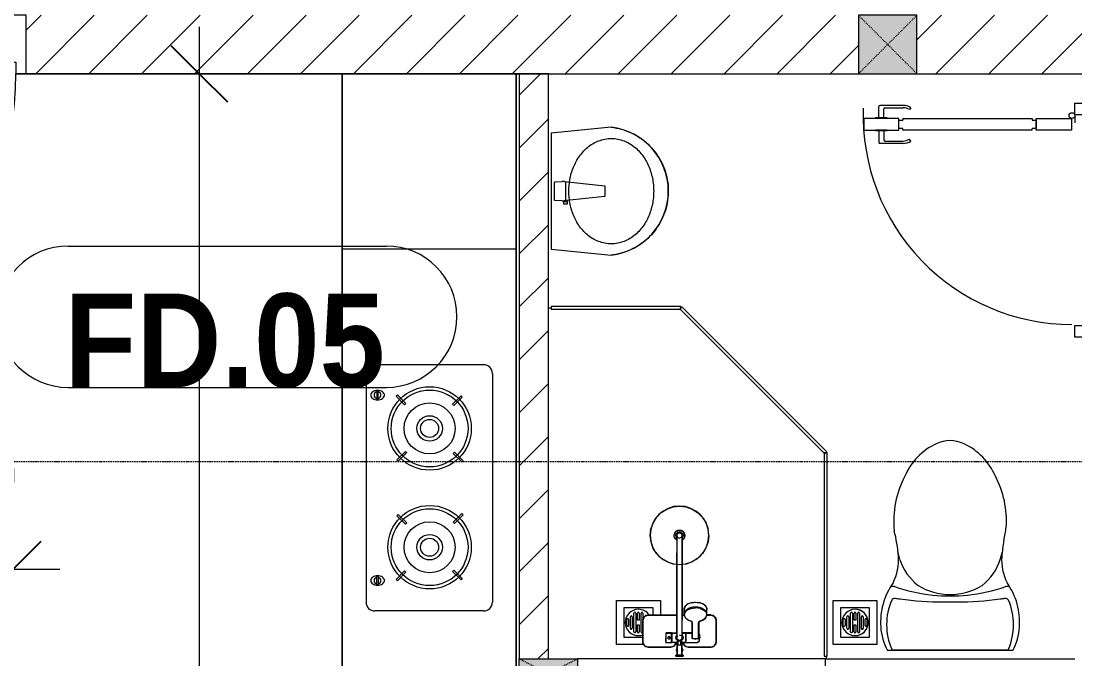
# Model space of a CAD drawing. Header units: millimetres. Extents: x 1591 to 239243, y -15958 to 82755.
# Drawn here: x 203349 to 206951, y 31337 to 33517 of the extents above; entities that cross this region are included whole.
import ezdxf

# ---------------------------------------------------------------- set-up
doc = ezdxf.new("R2010")
doc.units = ezdxf.units.MM
doc.linetypes.add('Dash Dot 3_16_', pattern=[7.9375, 4.7625, -1.5875, 0, -1.5875])
doc.linetypes.add('Dash_2_', pattern=[6, 3, -3])
for name, color, linetype, lineweight in [('0-1', 250, 'Continuous', 5), ('A-ANNO-DIMS', 211, 'Continuous', 9), ('A-ANNO-DIMS-160', 211, 'Continuous', 9), ('A-DETL-GENF-1', 9, 'Continuous', 9), ('A-DETL-GENF-2', 10, 'Continuous', 9), ('A-DOOR-1', 254, 'Continuous', 9), ('A-DOOR-2', 9, 'Continuous', 9), ('A-DOOR-3', 10, 'Continuous', 9), ('A-DOOR-FRAM-1', 10, 'Continuous', 9), ('A-DOOR-IDEN', 31, 'Continuous', 9), ('A-FLOR-2', 9, 'Continuous', 9), ('A-GLAZ-CURT-1', 254, 'Continuous', 9), ('A-GLAZ-CURT-2', 9, 'Continuous', 9), ('A-WALL-1', 253, 'Continuous', 18), ('A-WALL-3', 113, 'Continuous', 18), ('A-WALL-PATT-1', 10, 'Continuous', 9), ('A-WALL-PATT-2', 111, 'Continuous', 9), ('G-ANNO-SYMB-1', 111, 'Dash Dot 3_16_', 18), ('I-FURN', 30, 'Continuous', 9), ('I-FURN-1', 254, 'Continuous', 9), ('M-EQPM-1', 254, 'Continuous', 9), ('P-SANR-FIXT', 6, 'Continuous', 9), ('P-SANR-FIXT-1', 254, 'Continuous', 9), ('S-COLS', 52, 'Continuous', 9), ('S-COLS-4', 254, 'Continuous', 9), ('S-COLS-5', 253, 'Continuous', 18), ('S-COLS-6', 52, 'Continuous', 18), ('S-COLS-HDLN', 52, 'Dash_2_', 9), ('S-COLS-HDLN-1', 9, 'Dash_2_', 9)]:
    doc.layers.add(name, color=color, linetype=linetype, lineweight=lineweight)
doc.styles.add('Arial_B_4', font='arialbd_0.ttf', dxfattribs={"width": 0.9, "height": 320})
doc.styles.add('UTM Avo', font='UTM Avo.ttf', dxfattribs={"width": 0.9, "height": 400})
doc.dimstyles.new('1_Dim_chi_tiet_2_5', dxfattribs={"dimscale": 304.8, "dimtxt": 399.720379, "dimasz": 0.629921, "dimexe": 0.524934, "dimexo": 0.0625, "dimgap": 0.052493, "dimtad": 1, "dimdec": 0, "dimrnd": 5, "dimzin": 0, "dimdsep": 46, "dimtxsty": 'UTM Avo', "dimblk1": 'OBLIQUE', "dimblk2": 'OBLIQUE', "dimsah": 1, "dimcen": 0.09, "dimdle": 0.524934, "dimazin": 0, "dimtfac": 1, "dimtdec": 4, "dimtix": 1, "dimtmove": 0, "dimatfit": 3, "dimfxl": 1.049869, "dimfxlon": 1, "dimtvp": 1, "dimtolj": 1, "dimtzin": 0, "dimarcsym": 2})

# ---------------------------------------------------------------- blocks, each defined once
blk = doc.blocks.new('DOOR_CW_01 CANH MO-PANEL KINH - DIG_02-800x2200-CỬA NHÔM KÍNH-401063-TKCS_MB TẦNG 5')
at = {"layer": 'A-DETL-GENF-1'}
for p, q in [((-347, -182), (-347, -62)), ((-347, -62), (-307, -62)), ((-307, -62), (-307, -182)), ((-307, -182), (-347, -182)), ((-347, -196), (-341, -196)), ((-347, -638), (-347, -196)), ((-341, -196), (-341, -182)), ((-341, -182), (-313, -182)), ((-313, -182), (-313, -196)), ((-307, -196), (-313, -196)), ((-307, -196), (-307, -638)), ((-383.9, -611.2), (-377.3, -615.8)), ((-270.1, -611.2), (-276.7, -615.8)), ((-392, -637), (-392, -716.5)), ((-384, -699.5), (-384, -637)), ((-347, -638), (-341, -638)), ((-341, -652), (-341, -638)), ((-307, -638), (-313, -638)), ((-313, -638), (-313, -652)), ((-270, -699.5), (-270, -637)), ((-262, -637), (-262, -716.5)), ((-307, -652), (-347, -652)), ((-347, -652), (-347, -772)), ((-313, -652), (-341, -652)), ((-307, -772), (-307, -652)), ((-349, -720.5), (-388, -720.5)), ((-349, -703.5), (-380, -703.5)), ((-349, -692.2), (-349, -731.8)), ((-347, -692.2), (-349, -692.2)), ((-347, -692.2), (-347, -731.8)), ((-307, -692.2), (-307, -731.8)), ((-307, -692.2), (-305, -692.2)), ((-305, -692.2), (-305, -731.8)), ((-305, -703.5), (-274, -703.5)), ((-305, -720.5), (-266, -720.5)), ((-349, -731.8), (-347, -731.8)), ((-305, -731.8), (-307, -731.8)), ((-347, -772), (-307, -772))]:
    blk.add_line(p, q, dxfattribs=at)
blk.add_circle((-357, -60), 10, dxfattribs=at)
for centre, radius, start, end in [((-357, -60), 714, 268, 0), ((-347, -637), 45, 145, 180), ((-307, -637), 45, 360, 35), ((-347, -637), 37, 145, 180), ((-307, -637), 37, 0, 35), ((-388, -716.5), 4, 180, 270), ((-380, -699.5), 4, 180, 270), ((-274, -699.5), 4, 270, 0), ((-266, -716.5), 4, 270, 0)]:
    blk.add_arc(centre, radius, start, end, dxfattribs=at)
at = {"layer": 'A-DOOR-2'}
for p, q in [((-400, -50), (-400, 50)), ((-400, 50), (-350, 50)), ((-350, 50), (-350, 0)), ((350, 0), (350, 50)), ((350, 50), (400, 50)), ((400, 50), (400, -50)), ((-360, 0), (-360, -50)), ((-350, 0), (-360, 0)), ((360, 0), (350, 0)), ((360, -50), (360, 0)), ((-360, -50), (-400, -50)), ((-357, -50), (-332, -50)), ((400, -50), (360, -50))]:
    blk.add_line(p, q, dxfattribs=at)
blk = doc.blocks.new('TOILET - TOILET-400871-TKCS_MB TẦNG 5')
at = {"layer": 'P-SANR-FIXT-1'}
for p, q in [((-171.7, 330.3), (-178.6, 355.5)), ((171.7, 330.3), (178.6, 355.5)), ((214.2, 19), (-214.2, 19)), ((194, 19.9), (-194, 19.9))]:
    blk.add_line(p, q, dxfattribs=at)
for centre, radius, start, end in [((45.1, 528.6), 217.6, 115.2282, 156.7784), ((0, 624.4), 111.7, 64.7718, 115.2282), ((-45.1, 528.6), 217.6, 23.2216, 64.7718), ((137.1, 461.2), 329.8, 152.3122, 185.6513), ((-137.1, 461.2), 329.8, 356.3165, 27.6878), ((-1948.3, 805.1), 2171.2, 349.1051, 350.319), ((-719.2, 297.5), 544.3, 4.5441, 13.9464), ((719.2, 297.5), 544.3, 169.7121, 175.4559), ((-343.5, 327.4), 167.3, 332.62, 4.5441), ((-0.4, 384), 179.5, 197.4036, 232.5964), ((0.4, 384), 179.5, 307.4036, 342.5964), ((343.5, 327.4), 167.3, 175.4559, 207.38), ((-4, 115.7), 233.6, 144.7853, 164.7039), ((-195, 224.1), 13.8, 71.0073, 129.3276), ((0.6, 792.1), 586.9, 251.0073, 264.1678), ((0, 416), 206.1, 237.9268, 270), ((0, 416), 206.1, 270, 302.0732), ((-0.6, 792.1), 586.9, 275.8322, 288.9927), ((195, 224.1), 13.8, 50.6724, 108.9927), ((4, 115.7), 233.6, 15.2961, 35.2147), ((-9.8, 107.2), 207.3, 156.2862, 203.7138), ((-189.1, 185.5), 11.7, 82.4212, 154.5895), ((178.9, 2951.3), 2778.4, 262.4212, 262.7649), ((-14.3, 1400.4), 1215.6, 262.593, 269.6026), ((0, 786.7), 581.5, 264.1678, 275.8322), ((0, 3462.8), 3278, 269.6026, 270.3974), ((14.3, 1400.4), 1215.6, 270.3974, 277.407), ((-178.9, 2951.3), 2778.4, 277.2351, 277.5788), ((189.1, 185.5), 11.7, 25.4105, 97.5788), ((9.8, 107.2), 207.3, 336.2862, 23.7138), ((1.9, 114.1), 239.7, 164.7039, 183.5487), ((-1.9, 114.1), 239.7, 356.4513, 15.2961), ((-46.1, 111.1), 191.6, 183.5487, 208.7191), ((46.1, 111.1), 191.6, 331.2809, 356.4513), ((-193.7, 26.4), 6.48, 203.7138, 267.6832), ((193.7, 26.4), 6.48, 272.3168, 336.2862)]:
    blk.add_arc(centre, radius, start, end, dxfattribs=at)
blk = doc.blocks.new('HE BEP A - HE BEP A-901195-TKCS_MB TẦNG 5')
at = {"layer": 'I-FURN'}
for p, q in [((4303.5, -11), (765.9, -11)), ((3703.5, -605.3), (3703.5, -11)), ((3279.1, -92.2), (2497.5, -92.2)), ((2467.5, -494.2), (2467.5, -122.2)), ((2555.1, -129.3), (2587.6, -129.3)), ((2555.1, -133.3), (2555.1, -129.3)), ((2587.6, -133.3), (2555.1, -133.3)), ((2587.6, -129.3), (2587.6, -133.3)), ((3189, -129.3), (3189, -133.3)), ((3221.5, -129.3), (3189, -129.3)), ((3189, -133.3), (3221.5, -133.3)), ((3221.5, -133.3), (3221.5, -129.3)), ((3309.1, -494.2), (3309.1, -122.2)), ((2575.3, -194.9), (2570.9, -199.3)), ((2570.9, -199.3), (2600, -228.4)), ((2604.4, -224), (2575.3, -194.9)), ((2792.8, -197.7), (2763.7, -226.8)), ((2768.1, -231.2), (2797.2, -202)), ((2797.2, -202), (2792.8, -197.7)), ((2979.4, -202), (2983.8, -197.7)), ((3008.5, -231.2), (2979.4, -202)), ((2983.8, -197.7), (3012.9, -226.8)), ((3172.2, -224), (3201.4, -194.9)), ((3205.8, -199.3), (3176.6, -228.4)), ((3201.4, -194.9), (3205.8, -199.3)), ((2600, -228.4), (2604.4, -224)), ((2763.7, -226.8), (2768.1, -231.2)), ((3012.9, -226.8), (3008.5, -231.2)), ((3176.6, -228.4), (3172.2, -224)), ((2573.6, -416.8), (2602.8, -387.7)), ((2607.1, -392.1), (2578, -421.2)), ((2602.8, -387.7), (2607.1, -392.1)), ((2766.5, -394.9), (2770.8, -390.5)), ((2795.6, -424), (2766.5, -394.9)), ((2770.8, -390.5), (2800, -419.6)), ((3005.8, -390.5), (2976.7, -419.6)), ((2981.1, -424), (3010.2, -394.9)), ((3010.2, -394.9), (3005.8, -390.5)), ((3173.9, -387.7), (3169.5, -392.1)), ((3169.5, -392.1), (3198.6, -421.2)), ((3203, -416.8), (3173.9, -387.7)), ((2578, -421.2), (2573.6, -416.8)), ((2800, -419.6), (2795.6, -424)), ((2976.7, -419.6), (2981.1, -424)), ((3198.6, -421.2), (3203, -416.8)), ((3279.1, -524.2), (2497.5, -524.2)), ((765.9, -605.3), (4303.5, -605.3))]:
    blk.add_line(p, q, dxfattribs=at)
for centre, radius in [((2685.4, -309.4), 142.6), ((2685.4, -309.4), 131.3), ((3091.2, -309.4), 142.6), ((3091.2, -309.4), 131.3), ((2685.4, -309.4), 87.2), ((3091.2, -309.4), 87.2), ((2685.4, -309.4), 43.6), ((2685.4, -309.4), 30.9), ((3091.2, -309.4), 43.6), ((3091.2, -309.4), 30.9)]:
    blk.add_circle(centre, radius, dxfattribs=at)
for centre, radius, start, end in [((2497.5, -122.2), 30, 90, 180), ((3279.1, -122.2), 30, 360, 90), ((2588.6, -131.7), 33.5, 163.9419, 180), ((2588.6, -131.7), 33.5, 180, 196.0581), ((2580.1, -129.2), 24.7, 145.204, 163.9419), ((2580.1, -134.1), 24.7, 196.0581, 214.796), ((2571.3, -131.3), 11.6, 9.7177, 170.2823), ((2571.3, -131.3), 11.6, 189.9102, 350.0898), ((2574.8, -125.5), 18.1, 120.7976, 145.204), ((2571.4, -119.8), 11.5, 90, 120.7976), ((2571.4, -119.8), 11.5, 59.2024, 90), ((2568, -125.5), 18.1, 34.796, 59.2024), ((2562.6, -129.2), 24.7, 16.0581, 34.796), ((2562.6, -134.1), 24.7, 325.204, 343.9419), ((2554.1, -131.7), 33.5, 0, 16.0581), ((2554.1, -131.7), 33.5, 343.9419, 0), ((3222.5, -131.7), 33.5, 163.9419, 180), ((3222.5, -131.7), 33.5, 180, 196.0581), ((3214, -129.2), 24.7, 145.204, 163.9419), ((3214, -134.1), 24.7, 196.0581, 214.796), ((3208.7, -125.5), 18.1, 120.7976, 145.204), ((3205.3, -131.3), 11.6, 9.7177, 170.2823), ((3205.3, -131.3), 11.6, 189.9102, 350.0898), ((3205.3, -119.8), 11.5, 90, 120.7976), ((3205.3, -119.8), 11.5, 59.2024, 90), ((3201.9, -125.5), 18.1, 34.796, 59.2024), ((3196.5, -129.2), 24.7, 16.0581, 34.796), ((3196.5, -134.1), 24.7, 325.204, 343.9419), ((3188, -131.7), 33.5, 0, 16.0581), ((3188, -131.7), 33.5, 343.9419, 0), ((2574.8, -137.9), 18.1, 214.796, 239.2024), ((2571.4, -143.6), 11.5, 239.2024, 270), ((2571.4, -143.6), 11.5, 270, 300.7976), ((2568, -137.9), 18.1, 300.7976, 325.204), ((3208.7, -137.9), 18.1, 214.796, 239.2024), ((3205.3, -143.6), 11.5, 239.2024, 270), ((3205.3, -143.6), 11.5, 270, 300.7976), ((3201.9, -137.9), 18.1, 300.7976, 325.204), ((2497.5, -494.2), 30, 180, 270), ((3279.1, -494.2), 30, 270, 0)]:
    blk.add_arc(centre, radius, start, end, dxfattribs=at)
at = {"layer": 'I-FURN-1'}
for p, q in [((3.5, -11), (4303.5, -11)), ((4303.5, -605.3), (3.5, -605.3))]:
    blk.add_line(p, q, dxfattribs=at)
blk = doc.blocks.new('bonruatreo - Chậu rửa-V43-TKCS_MB TẦNG 5')
at = {"layer": 'P-SANR-FIXT-1'}
for p, q in [((198.4, 0), (-198.4, 0)), ((165, 0), (-165, 0)), ((218.6, -205), (198.4, 0)), ((-198.4, 0), (-218.6, -205)), ((-33, -37.3), (-31.4, -12.2)), ((-30.2, -11), (30.2, -11)), ((31.4, -12.2), (33, -37.3)), ((-44.7, -42.8), (-35.6, -42.8)), ((-44.7, -54.2), (-44.7, -42.8)), ((-35.6, -54.2), (-44.7, -54.2)), ((-35.6, -42.8), (-35.6, -44.2)), ((-35.6, -44.2), (-33.1, -44.2)), ((-35.6, -44.2), (-35.6, -52.9)), ((-35.6, -52.9), (-35.6, -54.2)), ((-32.2, -52.9), (-35.6, -52.9)), ((-32.2, -52.9), (-33.1, -44.2)), ((32.7, -48.5), (-32.7, -48.5)), ((-18.5, -182.5), (-32.2, -52.9)), ((33, -45.4), (18.5, -182.5)), ((18.5, -182.5), (-18.5, -182.5))]:
    blk.add_line(p, q, dxfattribs=at)
at = {"layer": 'P-SANR-FIXT-1', "flags": 128}
blk.add_lwpolyline([(218.6, -205), (217.4, -213.7), (215.9, -222.4), (214, -231), (211.8, -239.5), (209.3, -247.9), (206.4, -256.2), (203.2, -264.4), (199.6, -272.5), (195.8, -280.4), (191.6, -288.1), (187.1, -295.7), (182.3, -303.1), (177.3, -310.3), (171.9, -317.3), (166.3, -324.1), (160.4, -330.6), (154.2, -336.9), (147.8, -342.9), (141.2, -348.7), (134.3, -354.2), (127.3, -359.4), (120, -364.4), (112.5, -369), (104.9, -373.4), (97.1, -377.4), (89.1, -381.2), (81, -384.6), (72.7, -387.6), (64.4, -390.4), (55.9, -392.8), (47.3, -394.8), (38.7, -396.6), (30, -397.9), (21.3, -399), (12.5, -399.6), (3.7, -400), (-5.1, -399.9), (-13.9, -399.6), (-22.6, -398.8), (-31.4, -397.8), (-40.1, -396.3), (-48.7, -394.5), (-57.2, -392.4), (-65.7, -390), (-74, -387.2), (-82.2, -384.1), (-90.3, -380.6), (-98.3, -376.8), (-106.1, -372.7), (-113.7, -368.3), (-121.1, -363.6), (-128.4, -358.7), (-135.4, -353.4), (-142.2, -347.8), (-148.8, -342), (-155.2, -335.9), (-161.3, -329.6), (-167.2, -323), (-172.8, -316.2), (-178.1, -309.2), (-183.1, -302), (-187.8, -294.6), (-192.2, -287), (-196.4, -279.2), (-200.2, -271.3), (-203.7, -263.2), (-206.8, -255), (-209.7, -246.6), (-212.2, -238.2), (-214.3, -229.7), (-216.1, -221.1), (-217.6, -212.4), (-218.6, -205)], dxfattribs=at)
at = {"layer": 'P-SANR-FIXT-1'}
for centre, radius, start, end in [((-30.1, -12.3), 1.3, 91.2278, 176.4003), ((30.1, -12.3), 1.3, 3.5997, 88.7722), ((5.5, -41.4), 38.7, 173.966, 184.1457), ((-5.5, -41.4), 38.7, 353.966, 6.034), ((0, -180), 220, 186.525, 353.475)]:
    blk.add_arc(centre, radius, start, end, dxfattribs=at)
for points in [[(-180, -205), (-180, -197.6), (-178.6, -182.7), (-172.4, -161.2), (-162.5, -141.1), (-149.4, -123), (-133.8, -107), (-116.1, -93.4), (-96.9, -82.1), (-76.5, -73.2), (-55.2, -66.5), (-33.3, -62.1), (-11.2, -59.9), (11.1, -59.9), (33.3, -62.1), (55.2, -66.5), (76.5, -73.2), (96.9, -82.1), (116.1, -93.4), (133.8, -107.1), (149.5, -123), (162.5, -141.2), (172.4, -161.2), (178.6, -182.7), (180, -197.6), (180, -205)], [(180, -205), (180, -212.4), (178.6, -227.3), (172.4, -248.8), (162.5, -268.8), (149.5, -287), (133.8, -302.9), (116.1, -316.6), (96.9, -327.9), (76.5, -336.8), (55.2, -343.5), (33.3, -347.9), (11.1, -350.1), (-11.2, -350.1), (-33.3, -347.9), (-55.2, -343.5), (-76.5, -336.8), (-96.9, -327.9), (-116.1, -316.6), (-133.8, -303), (-149.4, -287), (-162.5, -268.9), (-172.4, -248.8), (-178.6, -227.3), (-180, -212.4), (-180, -205)]]:
    blk.add_open_spline(points, degree=3, dxfattribs=at)
blk = doc.blocks.new('93925000_0001 - 93925000_top_dwg_93925000_T-348115-TKCS_MB TẦNG 5')
at = {"layer": 'P-SANR-FIXT'}
for p, q in [((-29.3, -30.4), (-108, -30.4)), ((29.3, -30.4), (108, -30.4)), ((-125, -47.4), (-125, -123.4)), ((-46.3, -78.4), (-46.3, -46.7)), ((-27.2, -47.1), (-26.1, -47.1)), ((-9, -412.5), (-9, -62.5)), ((9, -62.5), (9, -412.5)), ((21.5, -45.9), (60.6, -46.7)), ((43, -64.7), (43, -117.7)), ((65.8, -117.7), (65.8, -64.7)), ((125, -47.4), (125, -123.4)), ((-27.2, -77.9), (-26.1, -77.9)), ((43, -78.7), (21.5, -79.2)), ((-108, -140.4), (-9, -140.4)), ((9, -140.4), (16.1, -140.4)), ((15.4, -159.1), (15.8, -143.3)), ((42.7, -117.9), (42.7, -117.9)), ((43.2, -117.6), (43.2, -117.5)), ((65.6, -117.5), (65.6, -117.6)), ((66.1, -117.9), (66.1, -117.9)), ((108, -140.4), (92.7, -140.4)), ((93, -143.3), (93.4, -159.1))]:
    blk.add_line(p, q, dxfattribs=at)
at = {"layer": 'P-SANR-FIXT', "flags": 128}
for points in [[(-45.8, -46.1), (-27.2, -46.1), (-27.2, -78.9), (-45.8, -78.9)], [(-26.1, -46), (-26.1, -78.9), (-9, -79)], [(21.5, -47.4), (21.5, -79.1), (9, -79)]]:
    blk.add_lwpolyline(points, dxfattribs=at)
at = {"layer": 'P-SANR-FIXT'}
for centre, radius in [((-36.5, -62.5), 3.95), ((0, -412.5), 100)]:
    blk.add_circle(centre, radius, dxfattribs=at)
for centre, radius, start, end in [((-108, -47.4), 17, 90, 180), ((-29.3, -47.4), 17, 4.7626, 90), ((29.3, -47.4), 17, 90, 175.2374), ((108, -47.4), 17, 360, 90), ((-45.8, -46.6), 0.5, 90, 180), ((0, -62.5), 12, 318.5904, 221.4096), ((0, -62.5), 9, 90, 180.0008), ((0, -62.5), 9, 360, 90), ((45.7, -61.8), 2.59, 155.1929, 175.7071), ((45.9, -61.8), 2.75, 130.8294, 155.1929), ((46.1, -62.1), 3.08, 110.5459, 130.8294), ((54.4, -334.8), 275.9, 88.2683, 91.7343), ((59.7, -57.1), 10.5, 38.6491, 85.492), ((-11.1, -67.1), 76.9, 1.7693, 4.1075), ((65.2, -72.4), 3.46, 323.2522, 79.3541), ((-45.8, -78.4), 0.5, 180, 270), ((-108, -123.4), 17, 180, 270), ((32.6, -143.6), 16.9, 172.414, 179.1297), ((33.7, -143.7), 17.9, 164.9525, 172.4168), ((35.2, -144.2), 19.5, 157.9614, 164.9563), ((37.1, -144.9), 21.6, 151.4775, 157.9654), ((39.3, -146.1), 24, 145.4892, 151.4815), ((41.5, -147.6), 26.8, 139.9517, 145.4927), ((43.6, -149.4), 29.5, 134.7867, 139.9744), ((46.2, -152), 33.2, 130.0223, 134.7808), ((47.7, -153.8), 35.5, 125.4414, 130.0144), ((49.9, -156.8), 39.2, 121.1773, 125.4365), ((50.6, -157.9), 40.5, 119.697, 121.1761), ((51, -158.7), 41.5, 117.0276, 119.7085), ((52.2, -161.1), 44.1, 113.3199, 117.0258), ((51.7, -159.9), 42.8, 109.7779, 113.2977), ((52.5, -162.2), 45.2, 106.1472, 109.7766), ((53.2, -164.5), 47.7, 103.9355, 106.1665), ((39.1, -108.2), 10.4, 284.3956, 285.5116), ((40.8, -114.2), 4.19, 285.5116, 289.9665), ((40.2, -112.5), 6, 289.9665, 292.7061), ((41.4, -115.3), 2.96, 292.7061, 296.5405), ((41.3, -115.1), 3.16, 296.9591, 300.8286), ((41.8, -115.8), 2.26, 300.8286, 305.287), ((42.1, -116.4), 1.64, 305.287, 309.9326), ((42.6, -116.9), 0.906, 309.9326, 315.24), ((66.5, -116.6), 1.39, 229.6335, 235.1234), ((66.3, -116.8), 1.08, 225.1702, 229.6335), ((67.3, -115.4), 2.79, 235.1234, 238.7439), ((67.2, -115.6), 2.6, 238.7439, 243.4573), ((67.8, -114.4), 3.89, 243.9189, 246.8313), ((68.1, -113.8), 4.52, 246.843, 250.4792), ((68.3, -113.2), 5.24, 250.478, 254.0406), ((68.5, -112.7), 5.75, 254.0357, 256.0561), ((55.4, -165.2), 48.4, 73.8659, 76.0481), ((56.2, -162.4), 45.5, 70.241, 73.86), ((57.4, -159.2), 42.1, 66.6693, 70.2637), ((56.5, -161.3), 44.3, 62.9815, 66.6728), ((58, -158.4), 41.1, 60.2783, 62.9855), ((57.7, -158.9), 41.7, 58.8444, 60.2824), ((59.2, -156.4), 38.7, 54.5377, 58.8482), ((60.9, -154), 35.8, 50.0034, 54.5405), ((62.8, -151.7), 32.8, 45.1921, 50.0042), ((65, -149.6), 29.8, 40.0487, 45.1896), ((87.6, -128.4), 1.5, 180, 187.5386), ((87.6, -128.4), 1.5, 258.6057, 270), ((67.2, -147.7), 26.8, 34.5125, 40.0422), ((69.4, -146.2), 24.2, 28.5363, 34.4919), ((73.8, -143.9), 19.2, 21.6374, 28.9183), ((71.2, -145), 22.1, 15.4436, 21.6374), ((76.8, -143.4), 16.2, 7.1859, 15.4436), ((73.9, -143.8), 19.1, 1.2699, 7.1859), ((108, -123.4), 17, 270, 360), ((32.7, -159), 17.3, 181.3198, 222.2619), ((76, -159), 17.4, 317.3098, 358.6393), ((54.2, -123), 60.6, 259.1395, 270.1494), ((54.2, -119.5), 64.1, 270.1494, 280.3637), ((0, -412.5), 18, 120.2491, 59.7509), ((0, -412.5), 12.2, 137.7946, 42.2054), ((0, -412.5), 9, 180, 0)]:
    blk.add_arc(centre, radius, start, end, dxfattribs=at)
for points, degree in [([(-12.9, 0), (-12.9, -1.5), (-12.9, -3)], 2), ([(12.9, 0), (0, 0), (-12.8, 0)], 2), ([(12.8, 0), (12.9, 0), (12.9, 0)], 2), ([(12.9, 0), (12.9, -1.5), (12.9, -3)], 2), ([(-12.9, -3), (0, -3), (12.8, -3)], 2), ([(-12.8, -3), (-12.9, -3), (-12.9, -3)], 2), ([(-8.5, -3.8), (-8.5, -20.9), (-8.5, -38)], 2), ([(8.5, -3.8), (8.5, -20.9), (8.5, -38)], 2), ([(-5, -46), (-15.5, -46), (-26.1, -46)], 2), ([(-8.5, -38), (0, -38), (8.5, -38)], 2), ([(-5, -38), (-5, -44.8), (-5, -51.6)], 2), ([(5, -38), (5, -44.8), (5, -51.6)], 2), ([(5, -46), (13.3, -46), (21.5, -46)], 2), ([(43.2, -61.6), (43.1, -62.2), (43.3, -62.8), (43, -63.5), (43, -64.1), (43, -64.7)], 5), ([(46.1, -59), (45.8, -59), (45.6, -59), (45.4, -59.1), (45.2, -59.1), (45, -59.2)], 5), ([(65.6, -61.6), (65.6, -60.8), (65.5, -60), (64.3, -59), (63.5, -59), (62.7, -59)], 5), ([(42.8, -182.5), (33, -180.6), (24.7, -176.4), (19.9, -170.7)], 3), ([(88.8, -170.8), (83.9, -176.5), (75.6, -180.7), (65.8, -182.5)], 3)]:
    blk.add_open_spline(points, degree=degree, dxfattribs=at)
for points, weights in [([(-9.3, -3), (-8.5, -3), (-8.5, -3.8)], [1, 0.707106775639, 1]), ([(9.3, -3), (8.5, -3), (8.5, -3.8)], [1, 0.707106765177, 1]), ([(21.5, -45.9), (21.5, -45.7), (21.5, -47.4)], [0.874147445041, 0.908470869121, 1]), ([(67.9, -74.4), (66.9, -75.7), (65.8, -76.4)], [1, 0.991614392871, 1]), ([(54.4, -167.3), (15.8, -167.3), (15.8, -143.6)], [1, 0.707106781187, 1]), ([(93, -143.6), (93, -167.3), (54.4, -167.3)], [1, 0.707106781187, 1])]:
    blk.add_rational_spline(points, weights, degree=2, dxfattribs=at)
blk.add_open_spline([(68, -50.6), (68.4, -51.1), (68.6, -51.7), (68.7, -53.5), (68.2, -54.7), (66.1, -57), (64.6, -58.1), (62.7, -59)], degree=3, knots=[0.3623591, 0.3623591, 0.3623591, 0.3623591, 0.4991435, 0.4991435, 0.7494159, 0.7494159, 0.9564651, 0.9564651, 0.9564651, 0.9564651], dxfattribs=at)
blk = doc.blocks.new('93925000_0001 - 93925000_top_dwg-348114-TKCS_MB TẦNG 5')
blk.add_blockref('93925000_0001 - 93925000_top_dwg_93925000_T-348115-TKCS_MB TẦNG 5', (0, 0))
blk = doc.blocks.new('93925000_0001 - 93925000_3D_low_dwg-V70-TKCS_MB TẦNG 5')
at = {"layer": 'P-SANR-FIXT'}
for p, q in [((-13, 0.4), (-12.1, 0.4)), ((-13, 0.4), (-11.6, 0.4)), ((-13, 0.4), (-12.1, 0.4)), ((-13, 0.4), (-11.6, 0.4)), ((-13, -2.4), (-13, 0.4)), ((-13, -2.4), (-13, 0.4)), ((-12.1, 0.4), (-9.1, 0.4)), ((-12.1, 0.4), (-9.1, 0.4)), ((-8, 0.4), (-11.6, 0.4)), ((-8, 0.4), (-11.6, 0.4)), ((-9.1, 0.4), (-5, 0.4)), ((-5, 0.4), (-8, 0.4)), ((-5, 0.4), (0, 0.4)), ((0, 0.4), (5.1, 0.4)), ((5.1, 0.4), (9, 0.4)), ((8.2, 0.4), (5.1, 0.4)), ((11.6, 0.4), (8.2, 0.4)), ((11.6, 0.4), (8.2, 0.4)), ((9, 0.4), (12, 0.4)), ((9, 0.4), (12, 0.4)), ((13, 0.4), (11.6, 0.4)), ((13, 0.4), (11.6, 0.4)), ((12, 0.4), (13, 0.4)), ((12, 0.4), (13, 0.4)), ((13, -2.4), (13, 0.4)), ((13, -2.4), (13, 0.4)), ((-125, -47), (-120, -35)), ((-120, -35), (-125, -47)), ((-120, -35), (-108, -30)), ((-108, -30), (-120, -35)), ((-108, -30), (-29.2, -30)), ((-29.2, -30), (-108, -30)), ((-29.2, -30), (-17.2, -35)), ((-17.2, -35), (-29.2, -30)), ((-17.2, -35), (-12.8, -45.6)), ((-12.8, -45.6), (-17.2, -35)), ((-12.1, -2.4), (-13, -2.4)), ((-13, -2.4), (-11.6, -2.4)), ((-12.1, -2.4), (-13, -2.4)), ((-13, -2.4), (-11.6, -2.4)), ((-9.1, -2.4), (-12.1, -2.4)), ((-9.1, -2.4), (-12.1, -2.4)), ((-11.6, -2.4), (-8.5, -2.4)), ((-11.6, -2.4), (-8.9, -2.4)), ((-11.1, -20.1), (-8.9, -14.6)), ((-8.9, -25.2), (-11.1, -20.1)), ((-5, -2.4), (-9.1, -2.4)), ((-8.9, -45.6), (-8.9, -2.4)), ((-6.1, -2.4), (-8.5, -2.4)), ((-8.5, -53.6), (-8.5, -2.4)), ((0, -2.4), (-5, -2.4)), ((5.1, -2.4), (0, -2.4)), ((5.1, -2.4), (9, -2.4)), ((6.1, -2.4), (8.5, -2.4)), ((11.6, -2.4), (8.5, -2.4)), ((8.5, -2.4), (8.5, -53.6)), ((8.9, -2.4), (8.9, -45.6)), ((11.6, -2.4), (8.9, -2.4)), ((11.1, -20.1), (8.9, -15)), ((8.9, -25.6), (11.1, -20.1)), ((9, -2.4), (12, -2.4)), ((9, -2.4), (12, -2.4)), ((13, -2.4), (11.6, -2.4)), ((13, -2.4), (11.6, -2.4)), ((12, -2.4), (13, -2.4)), ((12, -2.4), (13, -2.4)), ((17.2, -35), (12.8, -45.6)), ((12.8, -45.6), (17.2, -35)), ((17.2, -35), (29.2, -30)), ((17.2, -35), (29.2, -30)), ((29.2, -30), (108, -30)), ((108, -30), (29.2, -30)), ((108, -30), (120, -35)), ((120, -35), (108, -30)), ((120, -35), (125, -47)), ((125, -47), (120, -35)), ((-125, -123), (-125, -47)), ((-125, -47), (-125, -123)), ((-46.3, -45.7), (-27.2, -45.6)), ((-46.3, -46.9), (-46.3, -45.7)), ((-46.3, -45.7), (-46.3, -46.9)), ((-46.3, -50.5), (-46.3, -46.9)), ((-46.3, -50.5), (-46.3, -56.1)), ((-46.3, -56.1), (-46.3, -62.1)), ((-46.3, -68.1), (-46.3, -62.1)), ((-46.3, -73.7), (-46.3, -68.1)), ((-40.5, -62.1), (-39.4, -59.4)), ((-40.5, -62.1), (-39.3, -64.9)), ((-36.6, -58.1), (-39.4, -59.4)), ((-36.5, -66.1), (-39.3, -64.9)), ((-36.6, -58.1), (-33.6, -59.3)), ((-33.6, -64.8), (-36.5, -66.1)), ((-33.6, -59.3), (-32.5, -62.1)), ((-33.6, -64.8), (-32.5, -62.1)), ((-27.2, -46.8), (-27.2, -45.6)), ((-27.2, -46.8), (-27.2, -50.4)), ((-27.2, -56), (-27.2, -50.4)), ((-27.2, -62.1), (-27.2, -56)), ((-27.2, -68.2), (-27.2, -62.1)), ((-27.2, -73.8), (-27.2, -68.2)), ((-26.1, -46.8), (-26.1, -45.6)), ((-8.5, -45.6), (-26.1, -45.6)), ((-26.1, -46.8), (-26.1, -50.4)), ((-26.1, -56), (-26.1, -50.4)), ((-26.1, -62.1), (-26.1, -56)), ((-26.1, -68.2), (-26.1, -62.1)), ((-26.1, -73.8), (-26.1, -68.2)), ((-11.1, -57.5), (-12, -62.1)), ((-11.2, -57.7), (-12, -62.1)), ((-12, -62.1), (-11.2, -66.5)), ((-12, -62.1), (-11.2, -66.5)), ((-8.5, -53.6), (-11.2, -57.7)), ((-8.5, -53.6), (-11.2, -57.7)), ((-11.1, -57.5), (-11.2, -57.7)), ((-11.1, -66.7), (-11.2, -66.5)), ((-11.2, -66.5), (-9, -69.8)), ((-11.1, -66.7), (-9, -69.9)), ((-5.4, -54.9), (-9, -62.1)), ((-9, -62.1), (-9, -66.3)), ((-9, -79.5), (-9, -66.3)), ((-4.4, -50.9), (-8.5, -53.6)), ((-4.4, -50.9), (-8.5, -53.6)), ((-6.4, -67.3), (-5.4, -69.3)), ((0, -53.1), (-5.4, -54.9)), ((-4.6, -51), (-4.4, -50.9)), ((0, -50.1), (-4.4, -50.9)), ((4.4, -50.9), (0, -50.1)), ((2.5, -54.1), (0, -53.1)), ((6.4, -68.5), (0, -71.1)), ((4.4, -50.9), (4.6, -51)), ((4.4, -50.9), (8.5, -53.6)), ((4.4, -50.9), (8.5, -53.6)), ((9, -62.1), (6.4, -55.7)), ((9, -62.1), (7.9, -59.4)), ((21.5, -45.6), (8.5, -45.6)), ((11.1, -57.5), (8.5, -53.6)), ((11.2, -57.7), (8.5, -53.6)), ((11.2, -57.7), (8.5, -53.6)), ((9, -62.1), (9, -66.5)), ((9, -79.6), (9, -66.5)), ((9, -69.8), (11.2, -66.5)), ((9, -69.8), (11.2, -66.5)), ((9, -69.8), (11.1, -66.7)), ((11.1, -57.5), (11.2, -57.7)), ((11.1, -66.7), (12, -62.1)), ((11.1, -66.7), (11.2, -66.5)), ((12, -62.1), (11.2, -57.7)), ((12, -62.1), (11.2, -57.7)), ((11.2, -66.5), (12, -62.1)), ((21.5, -45.6), (60.6, -46.1)), ((21.5, -46.8), (21.5, -45.6)), ((21.5, -46.8), (21.5, -50.4)), ((21.5, -56), (21.5, -50.4)), ((21.5, -62.1), (21.5, -56)), ((21.5, -68.2), (21.5, -62.1)), ((21.5, -73.8), (21.5, -68.2)), ((43.3, -68.3), (43.8, -62.2)), ((43.3, -68.3), (44.3, -66.3)), ((44.3, -70.3), (43.3, -68.3)), ((44.3, -58.6), (44.2, -112.9)), ((65.4, -58.6), (44.3, -58.6)), ((52.7, -58.6), (54.8, -57.9)), ((54.8, -57.9), (56.9, -58.6)), ((60.6, -46.1), (66.7, -50.3)), ((65.4, -58.6), (65.4, -112.9)), ((66.3, -68.3), (65.4, -66.3)), ((65.4, -70.2), (66.3, -68.3)), ((66.3, -68.3), (65.5, -58.6)), ((66.7, -50.3), (69.5, -62.1)), ((66.7, -73.9), (69.5, -62.1)), ((125, -47), (125, -123)), ((125, -123), (125, -47)), ((-46.3, -77.3), (-46.3, -73.7)), ((-46.3, -78.5), (-46.3, -77.3)), ((-46.3, -78.5), (-46.3, -77.3)), ((-46.3, -78.5), (-27.2, -78.6)), ((-27.2, -77.4), (-27.2, -73.8)), ((-27.2, -78.6), (-27.2, -77.4)), ((-26.1, -77.4), (-26.1, -73.8)), ((-26.1, -78.6), (-26.1, -77.4)), ((-26.1, -78.6), (-9, -78.6)), ((-9, -79.5), (-9, -94.5)), ((-9, -94.5), (-9, -122.1)), ((9, -78.6), (21.5, -78.6)), ((9, -79.6), (9, -94.6)), ((9, -94.6), (9, -122.1)), ((21.5, -77.4), (21.5, -73.8)), ((21.5, -78.6), (21.5, -77.4)), ((21.5, -78.6), (44.3, -78.3)), ((65.4, -74.8), (66.7, -73.9)), ((-120, -135), (-125, -123)), ((-125, -123), (-120, -135)), ((-108, -140), (-120, -135)), ((-120, -135), (-108, -140)), ((-8.8, -140), (-108, -140)), ((-108, -140), (-8.8, -140)), ((-9, -122.1), (-9, -352.1)), ((16.1, -140), (8.8, -140)), ((8.8, -140), (16.1, -140)), ((9, -352.1), (9, -122.1)), ((16, -140.4), (19, -131.1)), ((16, -140.4), (16, -160.1)), ((19.3, -150.1), (16, -140.4)), ((27.2, -123.6), (19, -131.1)), ((42.7, -116.4), (27.2, -123.6)), ((44.2, -112.9), (42.7, -116.4)), ((65.4, -112.9), (67, -116.4)), ((67, -116.4), (82.2, -123.4)), ((82.2, -123.4), (90.4, -130.7)), ((90.4, -130.7), (93.7, -140.4)), ((90.7, -149.6), (93.7, -140.4)), ((108, -140), (93.6, -140)), ((93.6, -140), (108, -140)), ((93.7, -140.4), (93.7, -160.1)), ((108, -140), (120, -135)), ((108, -140), (120, -135)), ((125, -123), (120, -135)), ((120, -135), (125, -123)), ((16, -160.1), (18.8, -169)), ((19.3, -169.7), (16, -160.1)), ((27.5, -157.3), (19.3, -150.1)), ((25.5, -175.3), (19.3, -169.7)), ((27.5, -157.3), (39.8, -162.4)), ((39.8, -182), (27.5, -177)), ((39.8, -162.4), (54.8, -164.2)), ((70.6, -162.2), (54.8, -164.2)), ((70.6, -162.2), (82.5, -157.2)), ((82.5, -176.8), (70.6, -181.9)), ((82.2, -177), (79.6, -178.1)), ((90.7, -149.6), (82.5, -157.2)), ((90.7, -169.3), (82.5, -176.8)), ((90.6, -169.4), (88.2, -171.6)), ((93.7, -160.1), (90.7, -169.3)), ((39.6, -182), (54.8, -183.9)), ((39.8, -182), (54.8, -183.9)), ((54.8, -183.9), (70.6, -181.9)), ((54.8, -183.9), (69.3, -182.2)), ((-42.5, -321.4), (-61.8, -333.3)), ((-21.4, -314.2), (-42.5, -321.4)), ((-9, -312.8), (-21.4, -314.2)), ((22.5, -314.4), (9, -312.9)), ((43, -321.6), (22.5, -314.4)), ((61.9, -333.3), (43, -321.6)), ((-77.7, -348.9), (-89.8, -367.9)), ((-61.8, -333.3), (-77.7, -348.9)), ((-9, -374.4), (-9, -352.1)), ((9, -374.3), (9, -352.1)), ((78.8, -350.3), (61.9, -333.3)), ((90.5, -369.3), (78.8, -350.3)), ((-97.3, -388.9), (-100, -411.9)), ((-89.8, -367.9), (-97.3, -388.9)), ((-9, -396.3), (-11.8, -397.7)), ((-9, -394.7), (-9, -374.4)), ((-9, -394.7), (-9, -407.6)), ((9, -394.5), (9, -374.3)), ((9, -394.5), (9, -407.4)), ((97.6, -390.1), (90.5, -369.3)), ((100, -411.9), (97.6, -390.1)), ((-100, -411.9), (-97.6, -433.8)), ((-16.7, -404), (-18.5, -411.9)), ((-18.5, -411.9), (-18.5, -411.9)), ((-18.5, -411.9), (-16.5, -420.1)), ((-11.8, -397.7), (-16.7, -404)), ((-16.5, -420.1), (-11.3, -426.5)), ((-12, -411.9), (-9, -404.4)), ((-8.3, -420.6), (-12, -411.9)), ((-11.3, -426.5), (-3.9, -430)), ((-5.4, -404.7), (-9, -411.9)), ((-9, -407.6), (-9, -411.9)), ((-9, -411.9), (-9, -411.9)), ((0, -423.9), (-8.3, -420.6)), ((-5.4, -404.7), (-6.3, -405.5)), ((-5.4, -419.1), (-6.2, -418.4)), ((-5.4, -404.7), (0, -402.9)), ((0, -420.9), (-5.4, -419.1)), ((0, -420.9), (-5.4, -419.1)), ((-3.9, -430), (4.1, -429.9)), ((5.4, -404.7), (0, -402.9)), ((5.4, -419.1), (0, -420.9)), ((5.4, -419.1), (0, -420.9)), ((8.7, -420.2), (0, -423.9)), ((4.1, -429.9), (11.7, -426.2)), ((9, -411.9), (5.4, -404.7)), ((5.4, -404.7), (6.2, -405.4)), ((5.4, -419.1), (9, -411.6)), ((5.4, -419.1), (9, -411.9)), ((6.2, -418.4), (5.4, -419.1)), ((8.7, -420.2), (12, -411.9)), ((11.7, -397.6), (9, -396.3)), ((12, -411.9), (9, -404.9)), ((9, -411.9), (9, -407.4)), ((9, -411.6), (9, -411.9)), ((11.7, -397.6), (16.7, -403.7)), ((11.7, -397.6), (16.7, -403.7)), ((16.5, -420.1), (11.7, -426.2)), ((18.5, -411.9), (16.5, -420.1)), ((16.7, -403.7), (18.5, -411.9)), ((16.7, -403.7), (18.5, -411.9)), ((18.5, -411.9), (18.5, -411.9)), ((100, -411.9), (97.5, -433.9)), ((-97.6, -433.8), (-90.5, -454.4)), ((-90.5, -454.4), (-78.4, -473.9)), ((78, -474.5), (89.8, -455.8)), ((89.8, -455.8), (97.5, -433.9)), ((-78.4, -473.9), (-62.2, -490.2)), ((-62.2, -490.2), (-43.5, -501.9)), ((-43.5, -501.9), (-22.2, -509.4)), ((22.1, -509.4), (42.9, -502.2)), ((42.9, -502.2), (61.9, -490.4)), ((61.9, -490.4), (78, -474.5)), ((-22.2, -509.4), (-0.1, -511.9)), ((-0.1, -511.9), (22.1, -509.4))]:
    blk.add_line(p, q, dxfattribs=at)
blk = doc.blocks.new('93925000_0001 - FMM 93925000-V71-TKCS_MB TẦNG 5')
at = {"extrusion": (0, 0, -1), "zscale": -1, "rotation": 180}
for name in ['93925000_0001 - 93925000_top_dwg-348114-TKCS_MB TẦNG 5', '93925000_0001 - 93925000_3D_low_dwg-V70-TKCS_MB TẦNG 5']:
    blk.add_blockref(name, (0, 0), dxfattribs=at)
blk = doc.blocks.new('THU NUOC - THU NUOC-V75-TKCS_MB TẦNG 5')
at = {"layer": 'M-EQPM-1'}
for p, q in [((-66.3, -70.6), (-66.3, 79.4)), ((-66.3, 79.4), (-16.7, 79.4)), ((-16.7, 54.4), (-41.3, 54.4)), ((-41.3, 54.4), (-41.3, -45.6)), ((-23.3, 19.6), (40.9, 19.6)), ((40.9, 13.6), (-23.3, 13.6)), ((-23.3, 7.2), (0.7, 7.2)), ((0.7, 1.2), (-23.3, 1.2)), ((0.7, 7.2), (0.7, 1.2)), ((16.7, 1.2), (16.7, 7.2)), ((16.7, 7.2), (40.9, 7.2)), ((40.9, 1.2), (16.7, 1.2)), ((58.7, -45.6), (58.7, 19.9)), ((83.7, 22.9), (83.7, -70.6)), ((-23.3, -4.8), (40.9, -4.8)), ((40.9, -10.8), (-23.3, -10.8)), ((-11, -17.3), (28.5, -17.3)), ((28.5, -23.3), (-11, -23.3)), ((-1.1, -29.6), (18.5, -29.6)), ((18.5, -35.6), (-1.1, -35.6)), ((83.7, -70.6), (-66.3, -70.6)), ((-41.3, -45.6), (58.7, -45.6))]:
    blk.add_line(p, q, dxfattribs=at)
for centre, radius, start, end in [((8.7, 4.4), 45, 124.7193, 180), ((8.7, 4.4), 45, 124.7193, 180), ((8.7, 4.4), 45, 180, 0), ((8.7, 4.4), 45, 180, 360), ((-23.3, 16.6), 3, 90, 270), ((-23.3, 4.2), 3, 90, 270), ((-11, 29.1), 3, 165, 240), ((40.9, 16.6), 3, 270, 90), ((40.9, 4.2), 3, 270, 90), ((8.7, 4.4), 45, 0, 20.2407), ((8.7, 4.4), 45, 360, 20.2407), ((-23.3, -7.8), 3, 90, 270), ((-11, -20.3), 3, 90, 270), ((-1.1, -32.6), 3, 90, 270), ((18.5, -32.6), 3, 270, 90), ((28.5, -20.3), 3, 270, 90), ((40.9, -7.8), 3, 270, 90)]:
    blk.add_arc(centre, radius, start, end, dxfattribs=at)
blk = doc.blocks.new('THU NUOC - THU NUOC-455054-TKCS_MB TẦNG 5')
at = {"layer": 'M-EQPM-1'}
for p, q in [((-66.3, -70.6), (-66.3, 79.4)), ((-66.3, 79.4), (83.7, 79.4)), ((83.7, 79.4), (83.7, -70.6)), ((58.7, 54.4), (-41.3, 54.4)), ((-41.3, 54.4), (-41.3, -45.6)), ((-1.1, 44.5), (18.5, 44.5)), ((18.5, 38.5), (-1.1, 38.5)), ((58.7, -45.6), (58.7, 54.4)), ((-23.3, 19.6), (40.9, 19.6)), ((40.9, 13.6), (-23.3, 13.6)), ((-23.3, 7.2), (0.7, 7.2)), ((0.7, 1.2), (-23.3, 1.2)), ((-11, 32.1), (28.5, 32.1)), ((28.5, 26.1), (-11, 26.1)), ((0.7, 7.2), (0.7, 1.2)), ((16.7, 1.2), (16.7, 7.2)), ((16.7, 7.2), (40.9, 7.2)), ((40.9, 1.2), (16.7, 1.2)), ((-23.3, -4.8), (40.9, -4.8)), ((40.9, -10.8), (-23.3, -10.8)), ((-11, -17.3), (28.5, -17.3)), ((28.5, -23.3), (-11, -23.3)), ((-1.1, -29.6), (18.5, -29.6)), ((18.5, -35.6), (-1.1, -35.6)), ((83.7, -70.6), (-66.3, -70.6)), ((-41.3, -45.6), (58.7, -45.6))]:
    blk.add_line(p, q, dxfattribs=at)
for centre, radius, start, end in [((8.7, 4.4), 45, 0, 180), ((8.7, 4.4), 45, 360, 180), ((-1.1, 41.5), 3, 90, 270), ((18.5, 41.5), 3, 270, 90), ((8.7, 4.4), 45, 180, 0), ((8.7, 4.4), 45, 180, 360), ((-23.3, 16.6), 3, 90, 270), ((-23.3, 4.2), 3, 90, 270), ((-11, 29.1), 3, 90, 270), ((28.5, 29.1), 3, 270, 90), ((40.9, 16.6), 3, 270, 90), ((40.9, 4.2), 3, 270, 90), ((-23.3, -7.8), 3, 90, 270), ((-11, -20.3), 3, 90, 270), ((-1.1, -32.6), 3, 90, 270), ((18.5, -32.6), 3, 270, 90), ((28.5, -20.3), 3, 270, 90), ((40.9, -7.8), 3, 270, 90)]:
    blk.add_arc(centre, radius, start, end, dxfattribs=at)
blk = doc.blocks.new('System Panel - Glazed-588850-TKCS_MB TẦNG 5')
at = {"layer": 'A-GLAZ-CURT-2'}
for p, q in [((221.3, 5), (-221.3, 5)), ((-221.3, 5), (-221.3, -5)), ((221.3, -5), (221.3, 5)), ((-221.3, -5), (221.3, -5))]:
    blk.add_line(p, q, dxfattribs=at)
blk = doc.blocks.new('System Panel - Glazed-580250-TKCS_MB TẦNG 5')
at = {"layer": 'A-GLAZ-CURT-2'}
for p, q in [((350.6, 5), (-350.6, 5)), ((-350.6, 5), (-350.6, -5)), ((350.6, -5), (350.6, 5)), ((-350.6, -5), (350.6, -5))]:
    blk.add_line(p, q, dxfattribs=at)
blk = doc.blocks.new('System Panel - Glazed-901202-TKCS_MB TẦNG 5')
at = {"layer": 'A-GLAZ-CURT-2'}
for p, q in [((347.1, 5), (-347.1, 5)), ((-347.1, 5), (-347.1, -5)), ((347.1, -5), (347.1, 5)), ((-347.1, -5), (347.1, -5))]:
    blk.add_line(p, q, dxfattribs=at)
blk = doc.blocks.new('G1_SOF - BO TRU - 100x200-746114-TKCS_MB TẦNG 5')
at = {"layer": 'S-COLS'}
blk.add_hatch(color=256, dxfattribs=at).paths.add_polyline_path([(50, -100), (50, 100), (-50, 100), (-50, -100)])
at = {"layer": 'S-COLS-5'}
for p, q in [((-50, 100), (50, 100)), ((-50, -100), (-50, 100)), ((50, 100), (50, -100)), ((50, -100), (-50, -100))]:
    blk.add_line(p, q, dxfattribs=at)
at = {"layer": 'S-COLS-HDLN-1'}
for p, q in [((50, -100), (-50, 100)), ((-50, -100), (50, 100))]:
    blk.add_line(p, q, dxfattribs=at)
blk = doc.blocks.new('NCV_TKTC_TANG 5_rvt-1-TKCS_MB TẦNG 5')
at = {"layer": 'A-WALL-PATT-1'}
h = blk.add_hatch(dxfattribs=at)
h.set_pattern_fill('FP_1', color=256, style=0, pattern_type=2)
h.set_pattern_definition([(45, (0, 0), (-90.50967, 90.50967), [])])
h.paths.add_polyline_path([(103100.4, 28936.9), (103152.6, 28936.9), (103152.6, 31236.9), (103052.6, 31236.9), (103052.6, 28936.9), (103056.7, 28936.9)])
h.paths.add_polyline_path([(103152.6, 31336.9), (103152.5, 33336.9), (103052.6, 33336.9), (103052.6, 31336.9), (103147.8, 31336.9)])
at = {"layer": 'A-FLOR-2'}
for p, q in [((102448.2, 33336.9), (101332.6, 33336.9)), ((103042.6, 33336.9), (102448.2, 33336.9)), ((103052.6, 33336.9), (103042.6, 33336.9)), ((103152.6, 32536.9), (103162.6, 32536.9)), ((104102.6, 31346.9), (104102.6, 31336.9)), ((104102.6, 31336.9), (104952.6, 31336.9))]:
    blk.add_line(p, q, dxfattribs=at)
at = {"layer": 'A-WALL-1'}
for p, q in [((103052.6, 33336.9), (103052.6, 31336.9)), ((103152.6, 33336.9), (103052.6, 33336.9)), ((103152.6, 31336.9), (103152.6, 33336.9)), ((104100.5, 31336.9), (103252.6, 31336.9)), ((104100.5, 31236.9), (104100.5, 31336.9))]:
    blk.add_line(p, q, dxfattribs=at)
at = {"layer": 'A-DOOR-1', "rotation": 270.0000000000004}
blk.add_blockref('DOOR_CW_01 CANH MO-PANEL KINH - DIG_02-800x2200-CỬA NHÔM KÍNH-401063-TKCS_MB TẦNG 5', (105002.6, 32836.9), dxfattribs=at)
at = {"layer": 'A-GLAZ-CURT-1'}
blk.add_blockref('System Panel - Glazed-588850-TKCS_MB TẦNG 5', (103383.9, 32536.9), dxfattribs=at)
for name, p, rotation in [('System Panel - Glazed-580250-TKCS_MB TẦNG 5', (103853, 32289), 315), ('System Panel - Glazed-901202-TKCS_MB TẦNG 5', (104100.9, 31694), 270.0000000000007)]:
    blk.add_blockref(name, p, dxfattribs=dict(at, rotation=rotation))
at = {"layer": 'I-FURN-1', "rotation": 89.99999999999955}
blk.add_blockref('HE BEP A - HE BEP A-901195-TKCS_MB TẦNG 5', (102437.2, 29033.4), dxfattribs=at)
at = {"layer": 'M-EQPM-1'}
for name, p, rotation in [('THU NUOC - THU NUOC-V75-TKCS_MB TẦNG 5', (103456.1, 31470.2), 270.0000000000005), ('THU NUOC - THU NUOC-455054-TKCS_MB TẦNG 5', (104196.5, 31470.2), 270.0000000000001)]:
    blk.add_blockref(name, p, dxfattribs=dict(at, rotation=rotation))
at = {"layer": 'P-SANR-FIXT-1', "rotation": 89.99999999999955}
blk.add_blockref('bonruatreo - Chậu rửa-V43-TKCS_MB TẦNG 5', (103162.6, 32935.6), dxfattribs=at)
at = {"layer": 'P-SANR-FIXT-1'}
for name, p in [('TOILET - TOILET-400871-TKCS_MB TẦNG 5', (104525.9, 31346.9)), ('93925000_0001 - FMM 93925000-V71-TKCS_MB TẦNG 5', (103600.9, 31346.9))]:
    blk.add_blockref(name, p, dxfattribs=at)
at = {"layer": 'S-COLS-4', "rotation": 90.00000000000037}
blk.add_blockref('G1_SOF - BO TRU - 100x200-746114-TKCS_MB TẦNG 5', (103152.6, 31286.9), dxfattribs=at)
blk = doc.blocks.new('G1_SOF - BO TRU - 200x200-3055083-TKCS_MB TẦNG 5')
at = {"layer": 'S-COLS'}
blk.add_hatch(color=256, dxfattribs=at).paths.add_polyline_path([(100, -100), (100, 100), (-100, 100), (-100, -100), (8.4, -100)])
at = {"layer": 'S-COLS-6'}
for p, q in [((100, 100), (-100, 100)), ((-100, 100), (-100, -100)), ((100, -100), (100, 100)), ((-100, -100), (100, -100))]:
    blk.add_line(p, q, dxfattribs=at)
at = {"layer": 'S-COLS-HDLN'}
for p, q in [((100, 100), (-100, -100)), ((-100, 100), (100, -100))]:
    blk.add_line(p, q, dxfattribs=at)
blk = doc.blocks.new('FD_05 - FD_05-1000x2200mm-835434-TKCS_MB TẦNG 5')
at = {"layer": 'A-DETL-GENF-2'}
for p, q in [((470, 100), (470, 1120)), ((470, 1120), (510, 1120)), ((510, 1120), (510, 100)), ((510, 100), (470, 100))]:
    blk.add_line(p, q, dxfattribs=at)
blk.add_arc((510, 100), 1020, 92.2475, 180, dxfattribs=at)
at = {"layer": 'A-DOOR-FRAM-1'}
for p, q in [((-510, 100), (-545, 100)), ((-545, 100), (-545, -100)), ((-510, 60), (-510, 100)), ((545, 100), (510, 100)), ((510, 100), (510, 60)), ((545, -100), (545, 100)), ((-500, 60), (-510, 60)), ((-500, -100), (-500, 60)), ((510, 60), (500, 60)), ((500, 60), (500, -100)), ((-545, -100), (-500, -100)), ((500, -100), (545, -100))]:
    blk.add_line(p, q, dxfattribs=at)
blk = doc.blocks.new('DIMBLOCK65-TKCS_MB TẦNG 5')
at = {"layer": 'A-ANNO-DIMS-160'}
for p, q in [((203958, 33496.9), (203958, 24576.9)), ((204278, 33336.9), (203798, 33336.9)), ((203958, 33336.9), (204278, 33336.9)), ((204278, 24736.9), (203798, 24736.9)), ((203958, 24736.9), (204278, 24736.9))]:
    blk.add_line(p, q, dxfattribs=at)
at = {"layer": 'A-ANNO-DIMS-160', "lineweight": 25}
for p, q in [((203958, 33336.9), (203862, 33432.9)), ((203958, 33336.9), (204054, 33240.9)), ((203958, 24736.9), (203862, 24832.9)), ((203958, 24736.9), (204054, 24640.9))]:
    blk.add_line(p, q, dxfattribs=at)
at = {"layer": 'A-ANNO-DIMS-160', "color": 0, "insert": (203438.3, 28489.2), "char_height": 400, "width": 1314.636, "attachment_point": 1, "rotation": 90, "line_spacing_factor": 1.110334, "style": 'UTM Avo'}
blk.add_mtext('8600', dxfattribs=at)
blk = doc.blocks.new('_Oblique')
at = {"color": 0, "linetype": 'ByBlock', "lineweight": -2}
blk.add_line((-0.5, -0.5), (0.5, 0.5), dxfattribs=at)
blk = doc.blocks.new('DIMBLOCK138-TKCS_MB TẦNG 5')
at = {"layer": 'A-ANNO-DIMS-160'}
for p, q in [((202276.4, 31255.6), (202276.4, 30775.6)), ((202276.4, 30935.6), (202276.4, 31255.6)), ((203366.4, 31255.6), (203366.4, 30775.6)), ((203366.4, 30935.6), (203366.4, 31255.6)), ((202116.4, 30935.6), (203526.4, 30935.6))]:
    blk.add_line(p, q, dxfattribs=at)
at = {"layer": 'A-ANNO-DIMS-160', "lineweight": 25}
for p, q in [((202276.4, 30935.6), (202372.4, 31031.6)), ((203366.4, 30935.6), (203462.4, 31031.6)), ((202276.4, 30935.6), (202180.4, 30839.6)), ((203366.4, 30935.6), (203270.4, 30839.6))]:
    blk.add_line(p, q, dxfattribs=at)
at = {"layer": 'A-ANNO-DIMS-160', "color": 0, "insert": (202273.6, 31455.2), "char_height": 400, "width": 1314.636, "attachment_point": 1, "line_spacing_factor": 1.110334, "style": 'UTM Avo'}
blk.add_mtext('1090', dxfattribs=at)
blk = doc.blocks.new('DIMBLOCK159-TKCS_MB TẦNG 5')
at = {"layer": 'A-ANNO-DIMS-160'}
for p, q in [((202321.4, 31963.9), (202321.4, 31483.9)), ((202321.4, 31643.9), (202321.4, 31963.9)), ((203321.4, 31963.9), (203321.4, 31483.9)), ((203321.4, 31643.9), (203321.4, 31963.9)), ((202161.4, 31643.9), (203481.4, 31643.9))]:
    blk.add_line(p, q, dxfattribs=at)
at = {"layer": 'A-ANNO-DIMS-160', "lineweight": 25}
for p, q in [((202321.4, 31643.9), (202417.4, 31739.9)), ((203321.4, 31643.9), (203417.4, 31739.9)), ((202321.4, 31643.9), (202225.4, 31547.9)), ((203321.4, 31643.9), (203225.4, 31547.9))]:
    blk.add_line(p, q, dxfattribs=at)
at = {"layer": 'A-ANNO-DIMS-160', "color": 0, "insert": (202273.6, 32163.5), "char_height": 400, "width": 1314.636, "attachment_point": 1, "line_spacing_factor": 1.110334, "style": 'UTM Avo'}
blk.add_mtext('1000', dxfattribs=at)
blk = doc.blocks.new('STN_Door Tag - STN_Door Tag-1788670-TKCS_MB TẦNG 5')
at = {"layer": 'A-DOOR-IDEN'}
for p, q in [((-3.37, 1.495), (3.431, 1.495)), ((-3.37, -1.524), (3.431, -1.524))]:
    blk.add_line(p, q, dxfattribs=at)
for centre, start, end in [((-3.37, -0.015), 90, 270), ((3.431, -0.015), 270, 90)]:
    blk.add_arc(centre, 1.509, start, end, dxfattribs=at)

msp = doc.modelspace()

# ---------------------------------------------------------------- hatches: boundary and pattern name
at = {"layer": 'A-WALL-PATT-2'}
h = msp.add_hatch(dxfattribs=at)
h.set_pattern_fill('FP_1', color=256, style=0, pattern_type=2)
h.set_pattern_definition([(45, (101998.83, 0), (-90.50967, 90.50967), [])])
h.paths.add_polyline_path([(205051.4, 33336.9), (206211.4, 33336.9), (206211.4, 33536.9), (203366.4, 33536.9), (203366.4, 33336.9), (205051.3, 33336.9)])
h.paths.add_polyline_path([(202276.4, 33336.9), (202276.4, 33536.9), (202126.4, 33536.9), (202126.4, 33336.9)])
h.paths.add_polyline_path([(208087, 33336.9), (210001.4, 33336.9), (210001.4, 33536.9), (206411.4, 33536.9), (206411.4, 33336.9), (207179.1, 33336.9)])

# ---------------------------------------------------------------- linework, layer by layer
at = {"layer": 'A-WALL-3'}
for p, q in [((203366.4, 33336.9), (206211.4, 33336.9)), ((206411.4, 33336.9), (210001.4, 33336.9))]:
    msp.add_line(p, q, dxfattribs=at)
at = {"layer": 'G-ANNO-SYMB-1'}
msp.add_line((130746.6, 32011.5), (236925.7, 32011.5), dxfattribs=at)

# ---------------------------------------------------------------- block references
at = {"layer": '0-1'}
msp.add_blockref('NCV_TKTC_TANG 5_rvt-1-TKCS_MB TẦNG 5', (101998.8, 0), dxfattribs=at)
at = {"layer": 'A-DOOR-3', "rotation": 180}
msp.add_blockref('FD_05 - FD_05-1000x2200mm-835434-TKCS_MB TẦNG 5', (202821.4, 33436.9), dxfattribs=at)
at = {"layer": 'A-DOOR-IDEN', "xscale": 159.9999999999999, "yscale": 159.9999999999999, "zscale": 159.9999999999999}
msp.add_blockref('STN_Door Tag - STN_Door Tag-1788670-TKCS_MB TẦNG 5', (204048.6, 32508.8), dxfattribs=at)
at = {"layer": 'S-COLS'}
msp.add_blockref('G1_SOF - BO TRU - 200x200-3055083-TKCS_MB TẦNG 5', (206311.4, 33436.9), dxfattribs=at)

# ---------------------------------------------------------------- texts
at = {"layer": 'A-DOOR-IDEN', "insert": (204045.3, 32423.5), "char_height": 320, "width": 1124.64, "attachment_point": 5, "line_spacing_factor": 0.936439, "style": 'Arial_B_4'}
msp.add_mtext('\\pt7.2,14.4,21.6,28.8,36,43.2,50.4,57.6,64.8,72,79.2,86.4,93.6,100.8,108,115.2,122.4,129.6,136.8,144,151.2,158.4,165.6,172.8,180,187.2,194.4,201.6,208.8,216,223.2,230.4;FD.05', dxfattribs=at)

# ---------------------------------------------------------------- dimensions: what is measured, and where the dimension line sits
at = {"layer": 'A-ANNO-DIMS'}
dim = msp.add_linear_dim(base=(203958, 24736.9), p1=(204278, 33336.9), p2=(204278, 24736.9), angle=90, dimstyle='1_Dim_chi_tiet_2_5', override={"dimpost": '<>', "dimfxl": 8600}, dxfattribs=at)
dim.commit()
dim.dimension.update_dxf_attribs({"geometry": 'DIMBLOCK65-TKCS_MB TẦNG 5', "text_midpoint": (203735, 29036.9)})
for base, p1, p2, override, picture, middle in [((203321.4, 31643.9), (202321.4, 31963.9), (203321.4, 31963.9), {"dimpost": '<>', "dimfxl": 1000}, 'DIMBLOCK159-TKCS_MB TẦNG 5', (202821.4, 31866.9)), ((203366.4, 30935.6), (202276.4, 31255.6), (203366.4, 31255.6), {"dimpost": '<>', "dimfxl": 1090}, 'DIMBLOCK138-TKCS_MB TẦNG 5', (202821.4, 31158.6))]:
    dim = msp.add_linear_dim(base=base, p1=p1, p2=p2, dimstyle='1_Dim_chi_tiet_2_5', override=override, dxfattribs=at)
    dim.commit()
    dim.dimension.update_dxf_attribs({"geometry": picture, "text_midpoint": middle})

doc.saveas('drawing.dxf')
